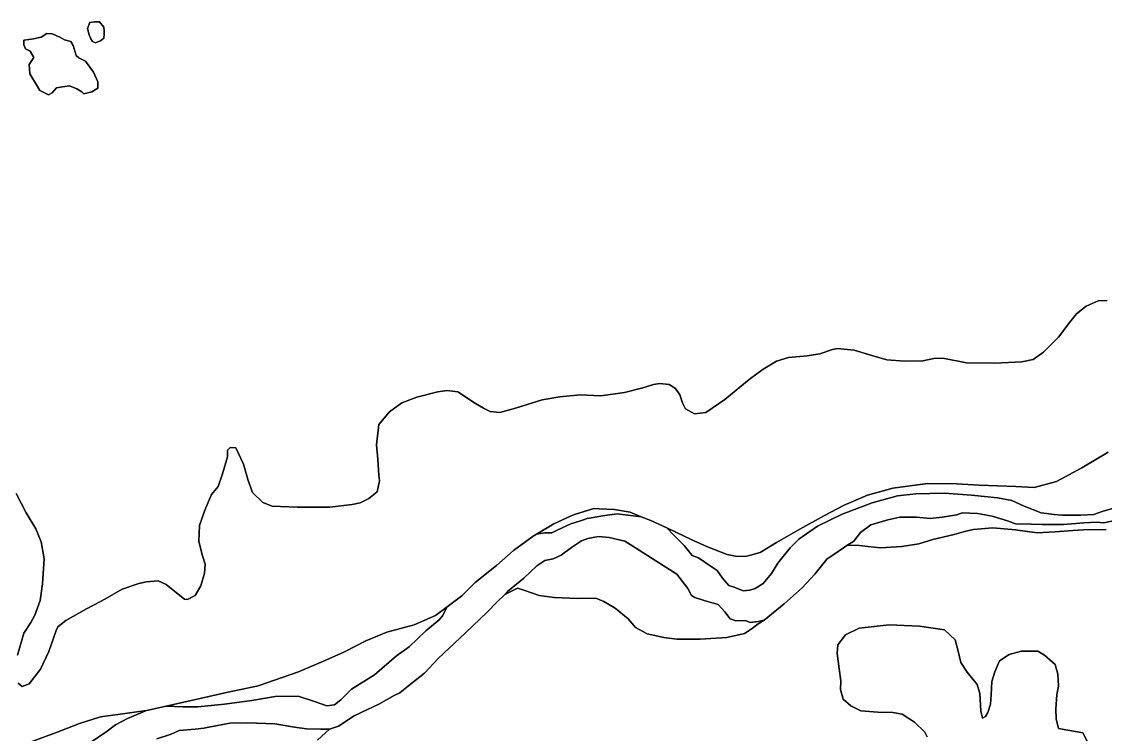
# Model space of a CAD drawing. Header units: inches. Extents: x 288635 to 1232953, y 676945 to 1655780.
# Drawn here: x 500102 to 526900, y 784555 to 802174 of the extents above; entities that cross this region are included whole.
import ezdxf

# ---------------------------------------------------------------- set-up
doc = ezdxf.new("R2010")
doc.units = ezdxf.units.IN
doc.header["$MEASUREMENT"] = 0

msp = doc.modelspace()

# ---------------------------------------------------------------- linework, layer by layer
at = {"color": 1}
for points in [[(501727.6206, 802001.66), (501768.2606, 801849.2597), (501808.9007, 801747.6595), (501854.6208, 801681.6194), (501925.741, 801651.1393), (501984.7968, 801673.2852), (502047.6612, 801696.8594), (502134.0214, 801762.8996), (502139.1014, 801874.6598), (502144.1814, 801940.6999), (502134.0214, 802042.3001), (502027.3412, 802174.3804), (501910.5009, 802169.3004), (501783.5007, 802154.0603), (501727.6206, 802001.66)], [(501984.7968, 801673.2852), (501925.741, 801651.1393), (501854.6208, 801681.6194), (501808.9007, 801747.6595), (501768.2606, 801849.2597), (501727.6206, 802001.66), (501783.5007, 802154.0603), (501910.5009, 802169.3004), (502027.3412, 802174.3804), (502134.0214, 802042.3001), (502144.1814, 801940.6999), (502139.1014, 801874.6598), (502134.0214, 801762.8996), (502047.6612, 801696.8594), (501984.7968, 801673.2852)], [(500858.9388, 801874.6598), (500721.7785, 801879.7398), (500584.6183, 801788.2996), (500396.6579, 801747.6595), (500274.7377, 801737.4995), (500152.8174, 801717.1795), (500152.8174, 801605.4192), (500198.5375, 801503.819), (500315.3777, 801442.8589), (500401.7379, 801290.4586), (500284.8977, 801112.6583), (500300.1377, 800884.0578), (500467.778, 800614.8173), (500549.0582, 800472.577), (500650.6584, 800421.7769), (500762.4186, 800365.8968), (500853.8588, 800411.6168), (500965.619, 800538.6171), (501112.9393, 800564.0172), (501285.6597, 800584.3372), (501463.46, 800513.2171), (501585.3803, 800437.0169), (501636.1804, 800391.2968), (501839.3808, 800442.0969), (501981.6211, 800528.4571), (501981.6211, 800691.0174), (501880.0209, 800924.6979), (501676.8205, 801193.9384), (501514.2601, 801280.2986), (501453.3, 801341.2587), (501372.0198, 801585.0992), (501316.1397, 801686.6994), (501163.7394, 801722.2595), (501046.8992, 801788.2996), (500858.9388, 801874.6598)], [(501981.6211, 800691.0174), (501981.6211, 800528.4571), (501839.3808, 800442.0969), (501636.1804, 800391.2968), (501585.3803, 800437.0169), (501463.46, 800513.2171), (501285.6597, 800584.3372), (501112.9393, 800564.0172), (500965.619, 800538.6171), (500853.8588, 800411.6168), (500762.4186, 800365.8968), (500650.6584, 800421.7769), (500549.0582, 800472.577), (500467.778, 800614.8173), (500300.1377, 800884.0578), (500284.8977, 801112.6583), (500401.7379, 801290.4586), (500315.3777, 801442.8589), (500198.5375, 801503.819), (500152.8174, 801605.4192), (500152.8174, 801717.1795), (500274.7377, 801737.4995), (500396.6579, 801747.6595), (500584.6183, 801788.2996), (500721.7785, 801879.7398), (500858.9388, 801874.6598), (501046.8992, 801788.2996), (501163.7394, 801722.2595), (501316.1397, 801686.6994), (501372.0198, 801585.0992), (501453.3, 801341.2587), (501514.2601, 801280.2986), (501676.8205, 801193.9384), (501880.0209, 800924.6979), (501981.6211, 800691.0174)], [(515145.4743, 790044.6924), (515419.7427, 789936.0713), (514830.26, 790004.5715), (514523.3427, 789962.2381), (514089.4252, 789888.1546), (513972.1536, 789850.9647), (513736.8449, 789776.3421), (513696.2565, 789763.4705), (513340.6558, 789600.9101), (513208.5755, 789539.95), (513035.8552, 789534.87), (512833.8692, 789504.0591), (513260.7905, 789760.2119), (513675.549, 789945.0052), (513773.8715, 789988.8123), (514251.3925, 790136.1326), (514382.5079, 790130.888), (514759.3935, 790115.8126), (515145.4743, 790044.6924)], [(516306.638, 788517.6102), (516576.5135, 788163.0678), (516666.472, 787983.1508), (516745.8472, 787940.8173), (516978.681, 787866.7339), (517327.9317, 787760.9003), (517486.682, 787586.275), (517618.9739, 787411.6496), (517761.8492, 787364.0245), (517999.9747, 787369.3162), (518116.3916, 787321.6911), (518312.1837, 787348.1495), (518465.6423, 787379.8996), (518315.274, 787286.766), (518167.9537, 787169.9258), (517974.9133, 787048.0056), (517538.0324, 786946.4054), (516878.9858, 786904.0719), (516299.8646, 786909.1519), (515984.904, 786949.792), (515568.3432, 787036.1522), (515283.8626, 787193.6325), (515100.9822, 787406.9929), (514775.8616, 787676.2335), (514501.541, 787838.7938), (514303.4206, 787920.074), (513856.3797, 787909.9139), (513272.1786, 787935.314), (512896.2578, 787991.1941), (512520.3371, 788118.1944), (512362.8568, 788168.9945), (512046.8982, 788012.512), (512116.3733, 788081.9871), (512522.7741, 788412.1878), (512842.8148, 788722.0684), (513035.8552, 788854.1487), (513244.1356, 788889.7087), (513442.256, 788981.1489), (513701.3365, 789174.1893), (513945.177, 789341.8296), (514105.3002, 789396.0286), (514364.5924, 789448.9454), (514629.1763, 789422.487), (515015.4687, 789332.5285), (515280.0526, 789163.1948), (515782.7619, 788845.6942), (516306.638, 788517.6102)], [(508255.5656, 785674.0623), (507991.4051, 785404.8218), (507833.9248, 785287.9815), (507645.9644, 785262.5815), (507346.2438, 785369.2617), (506939.843, 785501.3419), (506370.8818, 785486.1019), (505796.8407, 785394.6617), (505116.1193, 785298.1415), (504455.718, 785237.1814), (504084.8773, 785237.1814), (503671.7202, 785251.8934), (505170.9653, 785590.0785), (505948.8165, 785751.0132), (506950.8971, 786097.4115), (507624.8379, 786391.142), (507624.8407, 786391.1432), (508081.2015, 786595.9205), (508612.5812, 786864.6061), (509135.8222, 787083.0465), (509806.3836, 787265.9269), (510334.7046, 787494.5273), (510623.9729, 787709.7967), (510511.0901, 787482.5459), (510424.7299, 787386.0257), (510099.6093, 787111.7052), (509688.1285, 786720.5444), (509368.0878, 786491.9439), (508829.6067, 786029.663), (508255.5656, 785674.0623)]]:
    msp.add_lwpolyline(points, close=True, dxfattribs=at)
for points in [[(500016.5556, 785822.7093), (500113.0758, 785736.3491), (500285.7962, 785802.3893), (500570.2767, 786168.15), (500773.4772, 786605.0309), (500956.3575, 787118.1119), (500996.9976, 787214.6321), (501195.118, 787372.1124), (501708.199, 787656.593), (502053.8782, 787839.1427), (502160.3199, 787895.3535), (502587.0408, 788144.274), (502998.5216, 788286.5142), (503191.562, 788327.1543), (503476.0426, 788347.4744), (503674.163, 788256.0342), (503887.5234, 788088.3938), (504126.2839, 787900.4335), (504202.484, 787890.2735), (504395.5244, 787986.7936), (504532.6847, 788225.5541), (504624.1249, 788535.4347), (504639.3649, 788758.9552), (504573.3248, 788967.2356), (504481.8846, 789322.8363), (504497.1246, 789719.0771), (504634.2849, 790094.9979), (504796.8452, 790486.1586), (504959.4055, 790684.279), (505071.1658, 790994.1597), (505188.006, 791415.8005), (505188.006, 791583.4408), (505254.0461, 791644.401), (505396.2864, 791639.3209), (505589.3268, 791238.0001), (505706.167, 790831.5993), (505812.5509, 790533.6144), (506061.4714, 790289.7739), (506300.2319, 790193.2537), (506914.9131, 790167.8537), (507722.6347, 790172.9337), (508271.2758, 790233.8938), (508474.4762, 790279.6139), (508682.7566, 790386.2941), (508896.1171, 790553.9344), (508946.9172, 790818.095), (508937.6925, 790957.7837), (508911.3571, 791356.576), (508875.797, 791712.1768), (508936.7571, 792215.0978), (509195.8377, 792530.0584), (509500.6383, 792748.4988), (509876.559, 792890.7391), (510394.7201, 793022.8194), (510623.3205, 793053.2994), (510887.4811, 793022.8194), (511324.3619, 792733.2588), (511522.4823, 792616.4186), (511685.0426, 792540.2184), (511923.8031, 792514.8184), (512314.9639, 792621.4986), (512970.2852, 792824.699), (513412.2461, 792900.8991), (513915.1671, 792946.6192), (514423.1681, 792921.2192), (515007.3693, 793007.5794), (515464.5702, 793124.4196), (515728.7307, 793200.6197), (515881.131, 793231.0998), (516109.7315, 793205.6997), (516267.2118, 793104.0995), (516373.892, 792951.6992), (516445.0122, 792748.4988), (516516.1323, 792606.2585), (516739.6528, 792479.2583), (517024.1333, 792509.7384), (517486.4142, 792834.859), (518096.0155, 793327.62), (518436.3761, 793581.6205), (518771.6568, 793784.8209), (519061.2174, 793871.1811), (519523.4983, 793911.8212), (519837.411, 793963.5462), (520152.3716, 794065.1464), (520274.2919, 794090.5464), (520690.8527, 794049.9064), (521122.6536, 793922.9061), (521498.5743, 793816.2259), (521930.3752, 793780.6658), (522387.5761, 793785.7458), (522656.8166, 793846.7059), (522880.3371, 793856.866), (523469.6183, 793740.0257), (524170.6597, 793734.9457), (524831.061, 793760.3458), (525115.5416, 793821.3059), (525369.5421, 794004.1863), (525468.304, 794102.9482), (525740.3828, 794375.027), (526024.8634, 794745.8677), (526187.4237, 794954.1482), (526426.1842, 795137.0285), (526725.9048, 795274.1888), (526944.3452, 795279.2688)], [(526944.3452, 795279.2688), (526725.9048, 795274.1888), (526426.1842, 795137.0285), (526187.4237, 794954.1482), (526024.8634, 794745.8677), (525740.3828, 794375.027), (525468.304, 794102.9482), (525369.5421, 794004.1863), (525115.5416, 793821.3059), (524831.061, 793760.3458), (524170.6597, 793734.9457), (523469.6183, 793740.0257), (522880.3371, 793856.866), (522656.8166, 793846.7059), (522387.5761, 793785.7458), (521930.3752, 793780.6658), (521498.5743, 793816.2259), (521122.6536, 793922.9061), (520690.8527, 794049.9064), (520274.2919, 794090.5464), (520152.3716, 794065.1464), (519837.411, 793963.5462), (519523.4983, 793911.8212), (519061.2174, 793871.1811), (518771.6568, 793784.8209), (518436.3761, 793581.6205), (518096.0155, 793327.62), (517486.4142, 792834.859), (517024.1333, 792509.7384), (516739.6528, 792479.2583), (516516.1323, 792606.2585), (516445.0122, 792748.4988), (516373.892, 792951.6992), (516267.2118, 793104.0995), (516109.7315, 793205.6997), (515881.131, 793231.0998), (515728.7307, 793200.6197), (515464.5702, 793124.4196), (515007.3693, 793007.5794), (514423.1681, 792921.2192), (513915.1671, 792946.6192), (513412.2461, 792900.8991), (512970.2852, 792824.699), (512314.9639, 792621.4986), (511923.8031, 792514.8184), (511685.0426, 792540.2184), (511522.4823, 792616.4186), (511324.3619, 792733.2588), (510887.4811, 793022.8194), (510623.3205, 793053.2994), (510394.7201, 793022.8194), (509876.559, 792890.7391), (509500.6383, 792748.4988), (509195.8377, 792530.0584), (508936.7571, 792215.0978), (508875.797, 791712.1768), (508911.3571, 791356.576), (508937.6925, 790957.7837), (508946.9172, 790818.095), (508896.1171, 790553.9344), (508682.7566, 790386.2941), (508474.4762, 790279.6139), (508271.2758, 790233.8938), (507722.6347, 790172.9337), (506914.9131, 790167.8537), (506300.2319, 790193.2537), (506061.4714, 790289.7739), (505812.5509, 790533.6144), (505706.167, 790831.5993), (505589.3268, 791238.0001), (505396.2864, 791639.3209), (505254.0461, 791644.401), (505188.006, 791583.4408), (505188.006, 791415.8005), (505071.1658, 790994.1597), (504959.4055, 790684.279), (504796.8452, 790486.1586), (504634.2849, 790094.9979), (504497.1246, 789719.0771), (504481.8846, 789322.8363), (504573.3248, 788967.2356), (504639.3649, 788758.9552), (504624.1249, 788535.4347), (504532.6847, 788225.5541), (504395.5244, 787986.7936), (504202.484, 787890.2735), (504126.2839, 787900.4335), (503887.5234, 788088.3938), (503674.163, 788256.0342), (503476.0426, 788347.4744), (503191.562, 788327.1543), (502998.5216, 788286.5142), (502587.0408, 788144.274), (502160.3199, 787895.3535), (502053.8782, 787839.1427), (501708.199, 787656.593), (501195.118, 787372.1124), (500996.9976, 787214.6321), (500956.3575, 787118.1119), (500773.4772, 786605.0309), (500570.2767, 786168.15), (500285.7962, 785802.3893), (500113.0758, 785736.3491), (500016.5556, 785822.7093)], [(526966.6579, 791528.0554), (526316.4166, 791141.9746), (525691.5754, 790806.694), (525142.9343, 790659.3737), (524685.7333, 790679.6937), (523776.4115, 790715.2538), (523217.6104, 790745.7338), (522501.329, 790755.8939), (521642.8073, 790644.1336), (521017.966, 790466.3333), (520443.9249, 790222.4928), (519951.1639, 789963.4123), (519346.6427, 789628.1316), (518767.5215, 789297.9309), (518366.2007, 789054.0905), (518036, 788957.5703), (517792.1596, 788952.4903), (517548.3191, 789003.2904), (517060.6381, 789191.2507), (516654.2373, 789369.0511), (516278.3165, 789551.9314), (516052.2493, 789657.5531), (515658.5553, 789841.492), (515419.7427, 789936.0713), (515145.4743, 790044.6924), (514759.3935, 790115.8126), (514382.5079, 790130.888), (514251.3925, 790136.1326), (513773.8715, 789988.8123), (513675.549, 789945.0052), (513260.7905, 789760.2119), (512833.8692, 789504.0591), (512752.7895, 789455.4113), (512265.1085, 789099.8105), (511843.4677, 788728.9698), (511320.2266, 788312.409), (510990.0259, 787982.2083), (510623.9729, 787709.7967), (510334.7046, 787494.5273), (509806.3836, 787265.9269), (509135.8222, 787083.0465), (508612.5812, 786864.6061), (508081.2015, 786595.9205), (507624.8407, 786391.1432), (507624.8379, 786391.142), (506950.8971, 786097.4115), (505948.8165, 785751.0132), (505170.9653, 785590.0785), (503671.7202, 785251.8934), (503191.7371, 785143.6235), (502477.3607, 785043.0816), (502111.8898, 784992.0857), (502022.2764, 784979.5815), (501535.4421, 784820.8312), (500937.4826, 784593.2891), (500288.9346, 784351.5652)], [(527155.8463, 790166.0735), (526825.6457, 790064.4733), (526617.3653, 789993.3531), (526292.2446, 789973.0331), (525824.8837, 789973.0331), (525631.8433, 789988.2731), (525311.8027, 790033.9932), (524895.2418, 790196.5535), (524590.4412, 790338.7938), (524229.7605, 790404.8339), (523589.6792, 790470.8741), (522910.6512, 790517.8642), (522212.1498, 790501.9891), (521762.3572, 790449.0724), (521137.9393, 790279.7387), (520391.8128, 789999.2798), (519783.2699, 789702.9459), (519322.894, 789380.1536), (519105.9352, 789168.4865), (518804.3096, 788787.4857), (518645.5593, 788528.1935), (518439.1839, 788284.7764), (518243.3919, 788157.7761), (518105.8082, 788115.4427), (517941.7663, 788099.5677), (517719.5158, 788189.5262), (517587.2239, 788231.8596), (517433.7652, 788417.0683), (517301.4733, 788602.277), (517126.848, 788723.9856), (516841.0974, 788914.486), (516682.3471, 788977.9861), (516481.2633, 789221.4032), (516227.2628, 789480.6954), (516052.2493, 789657.5531), (516278.3165, 789551.9314), (516654.2373, 789369.0511), (517060.6381, 789191.2507), (517548.3191, 789003.2904), (517792.1596, 788952.4903), (518036, 788957.5703), (518366.2007, 789054.0905), (518767.5215, 789297.9309), (519346.6427, 789628.1316), (519951.1639, 789963.4123), (520443.9249, 790222.4928), (521017.966, 790466.3333), (521642.8073, 790644.1336), (522501.329, 790755.8939), (523217.6104, 790745.7338), (523776.4115, 790715.2538), (524685.7333, 790679.6937), (525142.9343, 790659.3737), (525691.5754, 790806.694), (526316.4166, 791141.9746), (526966.6579, 791528.0554)], [(499965.7555, 790511.5587), (500209.596, 790034.0377), (500448.3565, 789632.7169), (500580.4368, 789317.7563), (500661.7169, 788891.0355), (500615.9968, 788276.3542), (500560.1167, 787864.8734), (500428.0365, 787504.1927), (500326.4363, 787316.2323), (500153.7159, 787052.0718), (499996.2356, 786508.5107)], [(499996.2356, 786508.5107), (500153.7159, 787052.0718), (500326.4363, 787316.2323), (500428.0365, 787504.1927), (500560.1167, 787864.8734), (500615.9968, 788276.3542), (500661.7169, 788891.0355), (500580.4368, 789317.7563), (500448.3565, 789632.7169), (500209.596, 790034.0377), (499965.7555, 790511.5587)], [(526917.0012, 789618.7024), (526358.2001, 789608.5423), (526094.0396, 789593.3023), (525662.2387, 789562.8223), (525215.1978, 789537.4222), (524681.7967, 789608.5423), (524117.9156, 789659.3424), (523640.3946, 789618.7024), (523447.3543, 789578.0623), (523157.7937, 789491.7021), (522634.5526, 789369.7819), (522287.8419, 789262.89), (521871.2811, 789196.8499), (521342.9601, 789166.3698), (521027.9994, 789196.8499), (520743.5189, 789232.4099), (520505.1563, 789219.4474), (520682.8551, 789332.5285), (520841.6054, 789544.1956), (521100.8976, 789734.6959), (521518.9401, 789861.6962), (521820.5657, 789919.9046), (522233.3165, 789919.9046), (522571.9838, 789888.1546), (522868.3178, 789925.1963), (523223.9185, 789978.1131), (523361.0788, 790028.9132), (523736.9995, 790013.6732), (524097.6802, 789947.633), (524483.761, 789830.7928), (524681.8814, 789759.6726), (525078.1222, 789754.5926), (525337.2027, 789739.3526), (525586.1232, 789744.4326), (525865.5238, 789744.4326), (526368.4448, 789785.0727), (526693.5654, 789800.3127), (526866.2858, 789779.9927), (527287.9266, 789871.4329)], [(507414.9269, 784409.7869), (507712.0045, 784678.3803), (507935.525, 784759.6605), (508326.6857, 785008.581), (508651.8064, 785166.0613), (508936.287, 785298.1415), (509312.2077, 785511.502), (509454.448, 785582.6221), (509672.8884, 785765.5025), (510064.0492, 786070.3031), (510404.4099, 786425.9038), (511080.0512, 787065.9851), (511613.4523, 787579.0661), (511861.4779, 787827.0917), (512046.8982, 788012.512), (512362.8568, 788168.9945), (512520.3371, 788118.1944), (512896.2578, 787991.1941), (513272.1786, 787935.314), (513856.3797, 787909.9139), (514303.4206, 787920.074), (514501.541, 787838.7938), (514775.8616, 787676.2335), (515100.9822, 787406.9929), (515283.8626, 787193.6325), (515568.3432, 787036.1522), (515984.904, 786949.792), (516299.8646, 786909.1519), (516878.9858, 786904.0719), (517538.0324, 786946.4054), (517974.9133, 787048.0056), (518167.9537, 787169.9258), (518315.274, 787286.766), (518465.6423, 787379.8996), (518957.7683, 787782.067), (519402.2692, 788173.6511), (519714.4781, 788512.3185), (520010.8121, 788888.0276), (520296.5626, 789078.528), (520450.0213, 789184.3615), (520505.1563, 789219.4474), (520743.5189, 789232.4099), (521027.9994, 789196.8499), (521342.9601, 789166.3698), (521871.2811, 789196.8499), (522287.8419, 789262.89), (522634.5526, 789369.7819), (523157.7937, 789491.7021), (523447.3543, 789578.0623), (523640.3946, 789618.7024), (524117.9156, 789659.3424), (524681.7967, 789608.5423), (525215.1978, 789537.4222), (525662.2387, 789562.8223), (526094.0396, 789593.3023), (526358.2001, 789608.5423), (526917.0012, 789618.7024)], [(526452.437, 784382.6632), (526344.4868, 784592.2136), (525743.5189, 784696.1725), (525687.6387, 784934.933), (525672.3987, 785178.7735), (525702.8788, 785539.4542), (525738.4388, 785747.7346), (525723.1988, 786042.3752), (525657.1587, 786281.1357), (525392.9982, 786514.8162), (525230.4378, 786611.3364), (524824.037, 786611.3364), (524519.2364, 786530.0562), (524285.5559, 786372.5759), (524163.6357, 786098.2553), (524092.5156, 785859.4948), (524077.2755, 785534.3742), (524056.9555, 785300.6937), (523995.9954, 785092.4133), (523940.1152, 784995.8931), (523858.8351, 784955.253), (523823.275, 785133.0534), (523797.875, 785564.8543), (523731.8348, 785783.2947), (523482.9143, 786088.0953), (523325.434, 786331.9358), (523259.3939, 786611.3364), (523183.1937, 786890.7369), (522919.0332, 787134.5774), (522304.352, 787231.0976), (521552.5105, 787261.5777), (520815.909, 787180.2975), (520470.4683, 787017.7372), (520287.5879, 786768.8167), (520267.2679, 786550.3762), (520318.068, 786174.4555), (520358.7081, 785874.7349), (520353.6281, 785661.3745), (520414.5882, 785422.614), (520607.6286, 785260.0536), (520856.5491, 785138.1334), (521273.1099, 785102.5733), (521643.9507, 785097.4933), (521872.5511, 785051.7732), (522177.3517, 784858.7328), (522436.4322, 784604.7323), (522497.3924, 784492.9721)], [(522497.3924, 784492.9721), (522436.4322, 784604.7323), (522177.3517, 784858.7328), (521872.5511, 785051.7732), (521643.9507, 785097.4933), (521273.1099, 785102.5733), (520856.5491, 785138.1334), (520607.6286, 785260.0536), (520414.5882, 785422.614), (520353.6281, 785661.3745), (520358.7081, 785874.7349), (520318.068, 786174.4555), (520267.2679, 786550.3762), (520287.5879, 786768.8167), (520470.4683, 787017.7372), (520815.909, 787180.2975), (521552.5105, 787261.5777), (522304.352, 787231.0976), (522919.0332, 787134.5774), (523183.1937, 786890.7369), (523259.3939, 786611.3364), (523325.434, 786331.9358), (523482.9143, 786088.0953), (523731.8348, 785783.2947), (523797.875, 785564.8543), (523823.275, 785133.0534), (523823.275, 785133.0534), (523858.8351, 784955.253), (523940.1152, 784995.8931), (523995.9954, 785092.4133), (524056.9555, 785300.6937), (524077.2755, 785534.3742), (524092.5156, 785859.4948), (524163.6357, 786098.2553), (524285.5559, 786372.5759), (524519.2364, 786530.0562), (524824.037, 786611.3364), (525230.4378, 786611.3364), (525392.9982, 786514.8162), (525657.1587, 786281.1357), (525723.1988, 786042.3752), (525738.4388, 785747.7346), (525702.8788, 785539.4542), (525672.3987, 785178.7735), (525687.6387, 784934.933), (525743.5189, 784696.1725), (526344.4868, 784592.2136), (526452.437, 784382.6632)], [(500288.9346, 784351.5652), (500937.4826, 784593.2891), (501535.4421, 784820.8312), (502022.2764, 784979.5815), (502111.8898, 784992.0857), (502477.3607, 785043.0816), (503191.7371, 785143.6235), (502718.3545, 784942.5408), (502423.7139, 784790.1405), (502216.7882, 784634.0149), (501825.6274, 784369.8543)], [(503444.796, 784444.6998), (503800.3967, 784561.5401), (503993.4371, 784652.9802), (504389.6779, 784678.3803), (504605.9248, 784710.656), (504730.0385, 784729.1804), (504902.7589, 784764.7405), (505248.1996, 784830.7806), (505685.0805, 784840.9406), (506365.8018, 784810.4606), (506848.4028, 784734.2604), (507148.1234, 784688.5403), (507503.7241, 784678.3803), (507712.0045, 784678.3803), (507414.9269, 784409.7869)]]:
    msp.add_lwpolyline(points, dxfattribs=at)
at = {"color": 1, "ltscale": 3}
for points in [[(501825.6274, 784369.8543), (502216.7882, 784634.0149), (502423.7139, 784790.1405), (502718.3545, 784942.5408), (503191.7371, 785143.6235), (503671.7202, 785251.8934), (504084.8773, 785237.1814), (504455.718, 785237.1814), (505116.1193, 785298.1415), (505796.8407, 785394.6617), (506370.8818, 785486.1019), (506939.843, 785501.3419), (507346.2438, 785369.2617), (507645.9644, 785262.5815), (507833.9248, 785287.9815), (507991.4051, 785404.8218), (508255.5656, 785674.0623), (508829.6067, 786029.663), (509368.0878, 786491.9439), (509688.1285, 786720.5444), (510099.6093, 787111.7052), (510424.7299, 787386.0257), (510511.0901, 787482.5459), (510623.9729, 787709.7967), (510990.0259, 787982.2083), (511320.2266, 788312.409), (511843.4677, 788728.9698), (512265.1085, 789099.8105), (512752.7895, 789455.4113), (512833.8692, 789504.0591), (513035.8552, 789534.87), (513208.5755, 789539.95), (513340.6558, 789600.9101), (513696.2565, 789763.4705), (513736.8449, 789776.3421), (513972.1536, 789850.9647), (514089.4252, 789888.1546), (514523.3427, 789962.2381), (514830.26, 790004.5715), (515419.7427, 789936.0713), (515658.5553, 789841.492), (516052.2493, 789657.5531), (516227.2628, 789480.6954), (516481.2633, 789221.4032), (516682.3471, 788977.9861), (516841.0974, 788914.486), (517126.848, 788723.9856), (517301.4733, 788602.277), (517433.7652, 788417.0683), (517587.2239, 788231.8596), (517719.5158, 788189.5262), (517941.7663, 788099.5677), (518105.8082, 788115.4427), (518243.3919, 788157.7761), (518439.1839, 788284.7764), (518645.5593, 788528.1935), (518804.3096, 788787.4857), (519105.9352, 789168.4865), (519322.894, 789380.1536), (519783.2699, 789702.9459), (520391.8128, 789999.2798), (521137.9393, 790279.7387), (521762.3572, 790449.0724), (522212.1498, 790501.9891), (522910.6512, 790517.8642), (523589.6792, 790470.8741), (524229.7605, 790404.8339), (524590.4412, 790338.7938), (524895.2418, 790196.5535), (525311.8027, 790033.9932), (525631.8433, 789988.2731), (525824.8837, 789973.0331), (526292.2446, 789973.0331), (526617.3653, 789993.3531), (526825.6457, 790064.4733), (527155.8463, 790166.0735)], [(527287.9266, 789871.4329), (526866.2858, 789779.9927), (526693.5654, 789800.3127), (526368.4448, 789785.0727), (525865.5238, 789744.4326), (525586.1232, 789744.4326), (525337.2027, 789739.3526), (525078.1222, 789754.5926), (524681.8814, 789759.6726), (524483.761, 789830.7928), (524097.6802, 789947.633), (523736.9995, 790013.6732), (523361.0788, 790028.9132), (523223.9185, 789978.1131), (522868.3178, 789925.1963), (522571.9838, 789888.1546), (522233.3165, 789919.9046), (521820.5657, 789919.9046), (521518.9401, 789861.6962), (521100.8976, 789734.6959), (520841.6054, 789544.1956), (520682.8551, 789332.5285), (520505.1563, 789219.4474), (520450.0213, 789184.3615), (520296.5626, 789078.528), (520010.8121, 788888.0276), (519714.4781, 788512.3185), (519402.2692, 788173.6511), (518957.7683, 787782.067), (518465.6423, 787379.8996), (518312.1837, 787348.1495), (518116.3916, 787321.6911), (517999.9747, 787369.3162), (517761.8492, 787364.0245), (517618.9739, 787411.6496), (517486.682, 787586.275), (517327.9317, 787760.9003), (516978.681, 787866.7339), (516745.8472, 787940.8173), (516666.472, 787983.1508), (516576.5135, 788163.0678), (516306.638, 788517.6102), (515782.7619, 788845.6942), (515280.0526, 789163.1948), (515015.4687, 789332.5285), (514629.1763, 789422.487), (514364.5924, 789448.9454), (514105.3002, 789396.0286), (513945.177, 789341.8296), (513701.3365, 789174.1893), (513442.256, 788981.1489), (513244.1356, 788889.7087), (513035.8552, 788854.1487), (512842.8148, 788722.0684), (512522.7741, 788412.1878), (512116.3733, 788081.9871), (512046.8982, 788012.512), (511861.4779, 787827.0917), (511613.4523, 787579.0661), (511080.0512, 787065.9851), (510404.4099, 786425.9038), (510064.0492, 786070.3031), (509672.8884, 785765.5025), (509454.448, 785582.6221), (509312.2077, 785511.502), (508936.287, 785298.1415), (508651.8064, 785166.0613), (508326.6857, 785008.581), (507935.525, 784759.6605), (507712.0045, 784678.3803), (507503.7241, 784678.3803), (507148.1234, 784688.5403), (506848.4028, 784734.2604), (506365.8018, 784810.4606), (505685.0805, 784840.9406), (505248.1996, 784830.7806), (504902.7589, 784764.7405), (504730.0385, 784729.1804), (504605.9248, 784710.656), (504389.6779, 784678.3803), (503993.4371, 784652.9802), (503800.3967, 784561.5401), (503444.796, 784444.6998)]]:
    msp.add_lwpolyline(points, dxfattribs=at)

doc.saveas('drawing.dxf')
